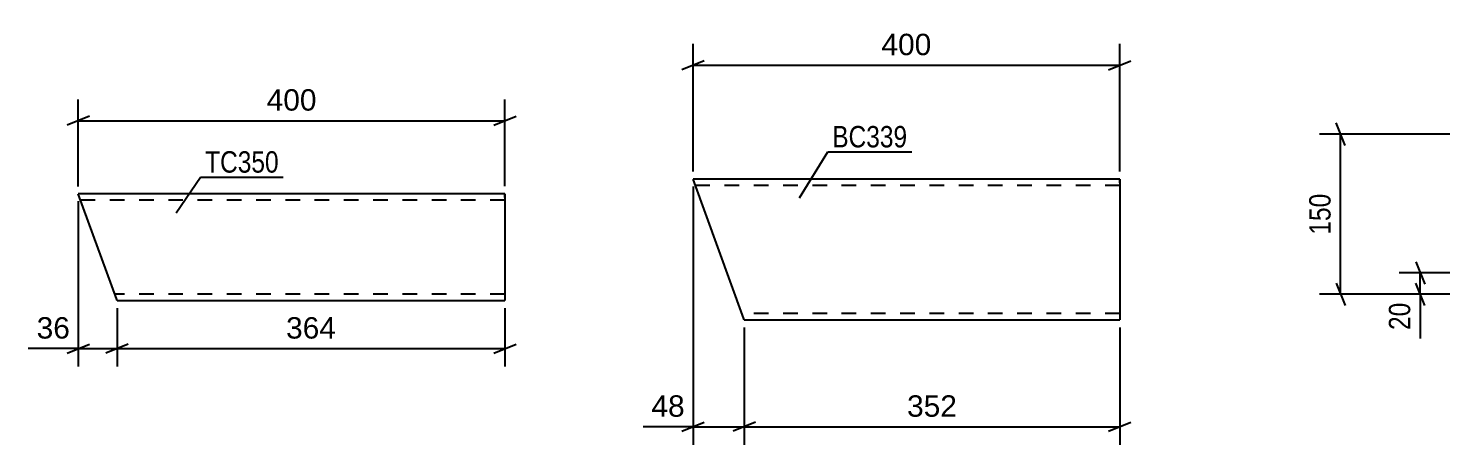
# Model space of a CAD drawing. Header units: millimetres. Extents: x 0 to 1189, y 0 to 841.
# Drawn here: x 311.5 to 500.8, y 109.5 to 165.3 of the extents above; entities that cross this region are included whole.
import ezdxf

# ---------------------------------------------------------------- set-up
doc = ezdxf.new("R2010")
doc.units = ezdxf.units.MM
doc.linetypes.add('DXK_LINE_DOT2', pattern=[3.9198, 1.9599, -1.9599])
doc.styles.add('Arial', font='ARIAL.TTF', dxfattribs={"height": 0.2})
doc.styles.add('Arial Narrow', font='ARIALN.TTF', dxfattribs={"height": 0.2})

# ---------------------------------------------------------------- blocks, each defined once
blk = doc.blocks.new('Part-284935191-18540 - 18539')
at = {"color": 2, "linetype": 'Continuous'}
for p, q in [((323.35, 128.95), (318.2, 143.11)), ((375.34, 143.11), (318.2, 143.11)), ((375.34, 143.11), (375.34, 142.98)), ((375.34, 142.98), (375.34, 128.82)), ((323.39, 128.82), (323.35, 128.95)), ((323.39, 128.82), (375.34, 128.82))]:
    blk.add_line(p, q, dxfattribs=at)
at = {"color": 7, "linetype": 'DXK_LINE_DOT2'}
for p, q in [((375.34, 142.25), (318.51, 142.25)), ((375.34, 142.61), (375.34, 143.11)), ((375.34, 129.68), (323.08, 129.68))]:
    blk.add_line(p, q, dxfattribs=at)
blk = doc.blocks.new('Part-284935191-18548 - 18547')
at = {"color": 2, "linetype": 'Continuous'}
for p, q in [((407.36, 126.36), (400.54, 145.08)), ((457.69, 145.08), (400.54, 145.08)), ((457.69, 145.08), (457.69, 144.95)), ((457.69, 144.95), (457.69, 126.23)), ((407.41, 126.23), (407.36, 126.36)), ((407.41, 126.23), (457.69, 126.23))]:
    blk.add_line(p, q, dxfattribs=at)
at = {"color": 7, "linetype": 'DXK_LINE_DOT2'}
for p, q in [((457.69, 144.23), (400.85, 144.23)), ((457.69, 144.58), (457.69, 145.08)), ((457.69, 127.08), (407.09, 127.08))]:
    blk.add_line(p, q, dxfattribs=at)
blk = doc.blocks.new('StraightDimension-284935191-18577 - 18539')
at = {"color": 7, "linetype": 'Continuous'}
for p, q in [((323.39, 127.82), (323.39, 119.98)), ((375.34, 127.82), (375.34, 119.98)), ((324.89, 122.98), (321.89, 121.78)), ((323.39, 122.38), (375.34, 122.38)), ((373.84, 121.78), (376.84, 122.98))]:
    blk.add_line(p, q, dxfattribs=at)
at = {"color": 0}
blk.add_wipeout([(353.3, 123.13), (353.3, 127.33), (345.43, 127.33), (345.43, 123.13)], dxfattribs=at)
at = {"color": 3, "style": 'Arial'}
blk.add_text('364', height=2.865, dxfattribs=at).set_placement((346.03, 123.73))
blk = doc.blocks.new('StraightDimension-284935191-18560 - 18539')
at = {"color": 7, "linetype": 'Continuous'}
for p, q in [((318.2, 144.1), (318.2, 155.74)), ((375.34, 144.11), (375.34, 155.74)), ((319.7, 153.49), (316.7, 152.29)), ((373.84, 152.29), (376.84, 153.49)), ((318.2, 152.89), (375.34, 152.89))]:
    blk.add_line(p, q, dxfattribs=at)
at = {"color": 0}
blk.add_wipeout([(350.7, 153.64), (350.7, 157.84), (342.83, 157.84), (342.83, 153.64)], dxfattribs=at)
at = {"color": 3, "style": 'Arial'}
blk.add_text('400', height=2.865, dxfattribs=at).set_placement((343.43, 154.24))
blk = doc.blocks.new('StraightDimension-284935191-18578 - 18539')
at = {"color": 7, "linetype": 'Continuous'}
for p, q in [((318.2, 142.1), (318.2, 119.98)), ((323.39, 127.82), (323.39, 119.98)), ((316.7, 121.78), (319.7, 122.98)), ((318.2, 122.38), (323.39, 122.38)), ((324.89, 122.98), (321.89, 121.78))]:
    blk.add_line(p, q, dxfattribs=at)
at = {"color": 0}
blk.add_wipeout([(317.67, 123.13), (317.67, 127.33), (312.02, 127.33), (312.02, 123.13)], dxfattribs=at)
at = {"color": 7, "linetype": 'Continuous'}
blk.add_line((318.2, 122.38), (311.5, 122.38), dxfattribs=at)
blk.add_line((318.2, 122.38), (311.5, 122.38), dxfattribs=at)
at = {"color": 3, "style": 'Arial'}
blk.add_text('36', height=2.865, dxfattribs=at).set_placement((312.62, 123.73))
blk = doc.blocks.new('StraightDimension-284935191-18621 - 18547')
at = {"color": 7, "linetype": 'Continuous'}
for p, q in [((400.54, 146.08), (400.54, 163.16)), ((457.69, 146.08), (457.69, 163.16)), ((402.04, 160.91), (399.04, 159.71)), ((400.54, 160.31), (457.69, 160.31)), ((456.19, 159.71), (459.19, 160.91))]:
    blk.add_line(p, q, dxfattribs=at)
at = {"color": 0}
blk.add_wipeout([(433.05, 161.06), (433.05, 165.26), (425.18, 165.26), (425.18, 161.06)], dxfattribs=at)
at = {"color": 3, "style": 'Arial'}
blk.add_text('400', height=2.865, dxfattribs=at).set_placement((425.78, 161.66))
blk = doc.blocks.new('StraightDimension-284935191-18632 - 18547')
at = {"color": 7, "linetype": 'Continuous'}
for p, q in [((407.41, 125.23), (407.41, 109.52)), ((457.69, 125.23), (457.69, 109.52)), ((408.91, 112.52), (405.91, 111.32)), ((407.41, 111.92), (457.69, 111.92)), ((456.19, 111.32), (459.19, 112.52))]:
    blk.add_line(p, q, dxfattribs=at)
at = {"color": 0}
blk.add_wipeout([(436.48, 112.67), (436.48, 116.87), (428.61, 116.87), (428.61, 112.67)], dxfattribs=at)
at = {"color": 3, "style": 'Arial'}
blk.add_text('352', height=2.865, dxfattribs=at).set_placement((429.21, 113.27))
blk = doc.blocks.new('StraightDimension-284935191-18633 - 18547')
at = {"color": 7, "linetype": 'Continuous'}
for p, q in [((400.54, 144.08), (400.54, 109.52)), ((407.41, 125.23), (407.41, 109.52)), ((399.04, 111.32), (402.04, 112.52)), ((400.54, 111.92), (407.41, 111.92)), ((408.91, 112.52), (405.91, 111.32))]:
    blk.add_line(p, q, dxfattribs=at)
at = {"color": 0}
blk.add_wipeout([(400.02, 112.67), (400.02, 116.87), (394.37, 116.87), (394.37, 112.67)], dxfattribs=at)
at = {"color": 7, "linetype": 'Continuous'}
blk.add_line((400.54, 111.92), (393.85, 111.92), dxfattribs=at)
blk.add_line((400.54, 111.92), (393.85, 111.92), dxfattribs=at)
at = {"color": 3, "style": 'Arial'}
blk.add_text('48', height=2.865, dxfattribs=at).set_placement((394.97, 113.27))
blk = doc.blocks.new('StraightDimension-284935191-15913 - 15447')
at = {"color": 7, "linetype": 'Continuous'}
for p, q in [((487.89, 149.59), (486.69, 152.59)), ((506.96, 151.09), (484.44, 151.09)), ((487.29, 129.66), (487.29, 151.09)), ((486.69, 131.16), (487.89, 128.16)), ((509.82, 129.66), (484.44, 129.66))]:
    blk.add_line(p, q, dxfattribs=at)
at = {"color": 0}
blk.add_wipeout([(486.54, 143.72), (482.34, 143.72), (482.34, 137.04), (486.54, 137.04)], dxfattribs=at)
at = {"color": 3, "style": 'Arial Narrow'}
blk.add_text('150', height=2.863, rotation=90.0002, dxfattribs=at).set_placement((485.94, 137.64))
blk = doc.blocks.new('StraightDimension-284935191-15905 - 15447')
at = {"color": 7, "linetype": 'Continuous'}
for p, q in [((497.36, 134.02), (498.56, 131.02)), ((506.96, 132.52), (495.11, 132.52)), ((498.56, 128.16), (497.36, 131.16)), ((497.96, 129.66), (497.96, 132.52)), ((509.82, 129.66), (495.11, 129.66))]:
    blk.add_line(p, q, dxfattribs=at)
at = {"color": 0}
blk.add_wipeout([(497.21, 129.14), (493.01, 129.14), (493.01, 124.28), (497.21, 124.28)], dxfattribs=at)
at = {"color": 7, "linetype": 'Continuous'}
blk.add_line((497.96, 129.66), (497.96, 123.76), dxfattribs=at)
blk.add_line((497.96, 129.66), (497.96, 123.76), dxfattribs=at)
at = {"color": 3, "style": 'Arial Narrow'}
blk.add_text('20', height=2.863, rotation=90.0002, dxfattribs=at).set_placement((496.61, 124.88))
blk = doc.blocks.new('Mark-284935191-18553 - 18539')
at = {"color": 0}
blk.add_wipeout([(345.06, 145.94), (345.06, 148.94), (335.19, 148.94), (335.19, 145.94)], dxfattribs=at)
blk.add_wipeout([(345.06, 145.94), (345.06, 148.94), (335.19, 148.94), (335.19, 145.94)], dxfattribs=at)
at = {"color": 30, "linetype": 'Continuous'}
for p, q in [((331.29, 140.58), (334.59, 145.34)), ((334.59, 145.34), (345.66, 145.34))]:
    blk.add_line(p, q, dxfattribs=at)
at = {"color": 3, "style": 'Arial Narrow'}
blk.add_text('TC350', height=2.863, dxfattribs=at).set_placement((335.19, 145.94))
blk = doc.blocks.new('Mark-284935191-18550 - 18547')
at = {"color": 0}
blk.add_wipeout([(429.24, 149.32), (429.24, 152.32), (419.19, 152.32), (419.19, 149.32)], dxfattribs=at)
blk.add_wipeout([(429.24, 149.32), (429.24, 152.32), (419.19, 152.32), (419.19, 149.32)], dxfattribs=at)
at = {"color": 30, "linetype": 'Continuous'}
for p, q in [((414.79, 142.57), (418.59, 148.72)), ((418.59, 148.72), (429.84, 148.72))]:
    blk.add_line(p, q, dxfattribs=at)
at = {"color": 3, "style": 'Arial Narrow'}
blk.add_text('BC339', height=2.863, dxfattribs=at).set_placement((419.19, 149.32))

msp = doc.modelspace()

# ---------------------------------------------------------------- block references
for name in ['StraightDimension-284935191-18621 - 18547', 'StraightDimension-284935191-18560 - 18539', 'StraightDimension-284935191-15913 - 15447', 'Part-284935191-18548 - 18547', 'Part-284935191-18540 - 18539', 'StraightDimension-284935191-18577 - 18539', 'StraightDimension-284935191-18632 - 18547']:
    msp.add_blockref(name, (0, 0))

# ---------------------------------------------------------------- next in the draw order: block references
for name in ['Mark-284935191-18550 - 18547', 'Mark-284935191-18553 - 18539', 'StraightDimension-284935191-18633 - 18547', 'StraightDimension-284935191-18578 - 18539', 'StraightDimension-284935191-15905 - 15447']:
    msp.add_blockref(name, (0, 0))

doc.saveas('drawing.dxf')
